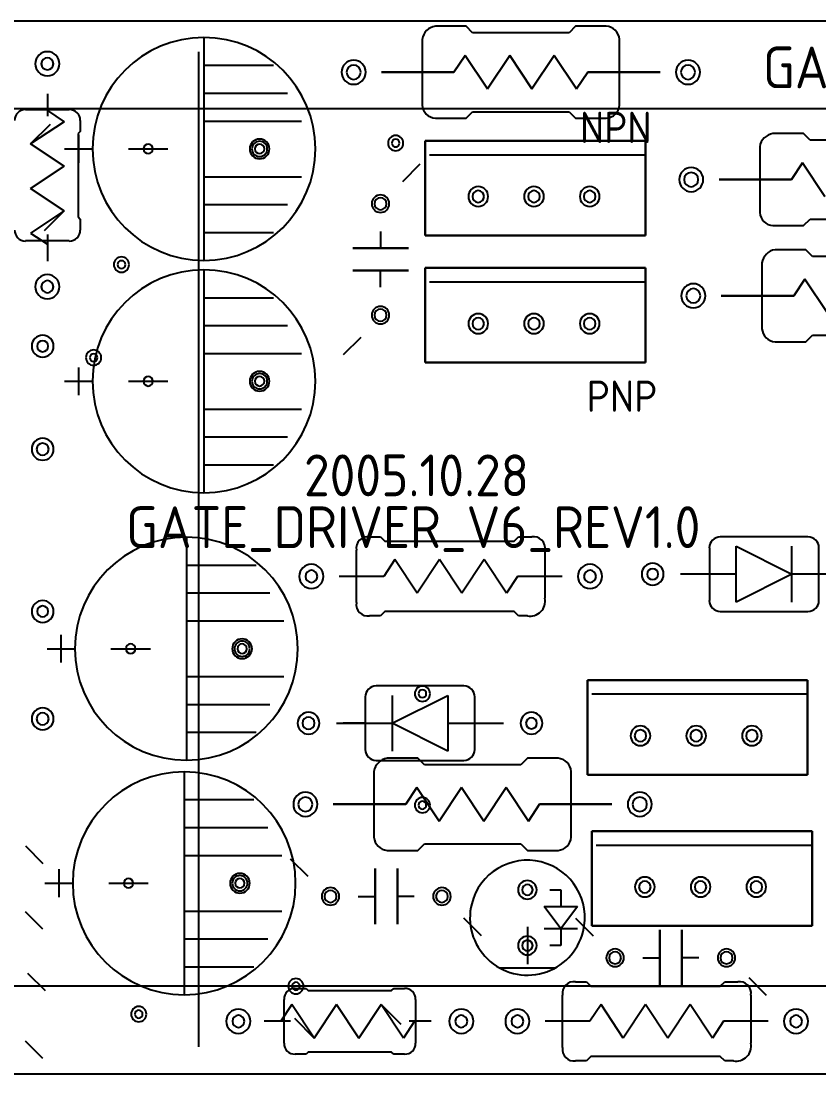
# Model space of a CAD drawing. Header units: millimetres. Extents: x 24815 to 37444, y -10619 to 6020.
# Drawn here: x 34925.17 to 34961.54, y 562.02 to 610.01 of the extents above; entities that cross this region are included whole.
import ezdxf

# ---------------------------------------------------------------- set-up
doc = ezdxf.new("R2010")
doc.units = ezdxf.units.MM
doc.linetypes.add('CENTER', pattern=[50.8, 31.75, -6.35, 6.35, -6.35])
doc.layers.add('CENTER', color=1, linetype='CENTER')
doc.styles.get("Standard").update_dxf_attribs({"font": 'ISOCP.SHX', "bigfont": 'WHGTXT.SHX'})

# ---------------------------------------------------------------- blocks, each defined once
blk = doc.blocks.new('GATE BOARD(S)')
for p, q in [((-11601.051, -15889.348), (-11719.838, -15889.348)), ((-11646.307, -15889.582), (-11647.706, -15889.582)), ((-11646.007, -15889.881), (-11646.307, -15889.582)), ((-11641.312, -15889.582), (-11641.611, -15889.881)), ((-11639.913, -15889.582), (-11641.312, -15889.582)), ((-11658.254, -15890.096), (-11658.254, -15900.256)), ((-11658.254, -15890.096), (-11658.254, -15900.256)), ((-11641.611, -15889.881), (-11646.007, -15889.881)), ((-11648.305, -15890.181), (-11648.305, -15893.178)), ((-11639.314, -15893.178), (-11639.314, -15890.181)), ((-11658.504, -15890.747), (-11658.504, -15936.104)), ((-11646.349, -15890.918), (-11646.857, -15891.68)), ((-11646.857, -15891.68), (-11646.349, -15890.918)), ((-11645.333, -15892.442), (-11646.349, -15890.918)), ((-11646.349, -15890.918), (-11645.333, -15892.442)), ((-11644.317, -15890.918), (-11645.333, -15892.442)), ((-11645.333, -15892.442), (-11644.317, -15890.918)), ((-11643.301, -15892.442), (-11644.317, -15890.918)), ((-11644.317, -15890.918), (-11643.301, -15892.442)), ((-11642.285, -15890.918), (-11643.301, -15892.442)), ((-11643.301, -15892.442), (-11642.285, -15890.918)), ((-11641.269, -15892.442), (-11642.285, -15890.918)), ((-11642.285, -15890.918), (-11641.269, -15892.442)), ((-11658.254, -15891.366), (-11655.079, -15891.366)), ((-11658.254, -15891.366), (-11655.079, -15891.366)), ((-11646.857, -15891.68), (-11650.159, -15891.68)), ((-11650.159, -15891.68), (-11646.857, -15891.68)), ((-11649.604, -15891.68), (-11649.304, -15891.68)), ((-11640.761, -15891.68), (-11641.269, -15892.442)), ((-11641.269, -15892.442), (-11640.761, -15891.68)), ((-11637.459, -15891.68), (-11640.761, -15891.68)), ((-11640.761, -15891.68), (-11637.459, -15891.68)), ((-11638.315, -15891.68), (-11638.015, -15891.68)), ((-11665.389, -15892.665), (-11665.389, -15893.427)), ((-11665.389, -15892.878), (-11665.389, -15893.678)), ((-11658.254, -15892.636), (-11654.444, -15892.636)), ((-11658.254, -15892.636), (-11654.444, -15892.636)), ((-11666.388, -15893.378), (-11664.39, -15893.378)), ((-11665.389, -15893.427), (-11664.627, -15893.935)), ((-11646.307, -15893.778), (-11646.007, -15893.478)), ((-11646.007, -15893.478), (-11641.611, -15893.478)), ((-11641.611, -15893.478), (-11641.312, -15893.778)), ((-11664.627, -15893.935), (-11666.151, -15894.951)), ((-11663.891, -15893.878), (-11663.891, -15894.377)), ((-11658.254, -15893.906), (-11653.809, -15893.906)), ((-11658.254, -15893.906), (-11653.809, -15893.906)), ((-11647.706, -15893.778), (-11646.307, -15893.778)), ((-11641.312, -15893.778), (-11639.913, -15893.778)), ((-11666.151, -15894.951), (-11665.252, -15894.052)), ((-11663.891, -15894.377), (-11663.991, -15894.477)), ((-11663.991, -15894.477), (-11663.991, -15898.273)), ((-11663.969, -15894.541), (-11663.969, -15895.811)), ((-11663.969, -15894.541), (-11663.969, -15895.811)), ((-11648.163, -15899.123), (-11648.163, -15894.805)), ((-11648.163, -15894.805), (-11638.13, -15894.805)), ((-11638.13, -15894.805), (-11648.163, -15894.805)), ((-11648.163, -15894.805), (-11648.163, -15899.123)), ((-11638.13, -15894.805), (-11638.13, -15899.123)), ((-11638.13, -15899.123), (-11638.13, -15894.805)), ((-11630.921, -15894.477), (-11632.32, -15894.477)), ((-11630.622, -15894.777), (-11630.921, -15894.477)), ((-11626.226, -15894.777), (-11630.622, -15894.777)), ((-11666.151, -15894.951), (-11664.627, -15895.967)), ((-11664.627, -15895.967), (-11666.151, -15894.951)), ((-11664.604, -15895.176), (-11663.334, -15895.176)), ((-11664.604, -15895.176), (-11663.334, -15895.176)), ((-11661.695, -15895.176), (-11659.892, -15895.176)), ((-11661.695, -15895.176), (-11659.892, -15895.176)), ((-11632.92, -15895.076), (-11632.92, -15898.074)), ((-11648.405, -15895.876), (-11649.204, -15896.675)), ((-11647.972, -15895.44), (-11638.13, -15895.44)), ((-11647.972, -15895.44), (-11638.13, -15895.44)), ((-11630.964, -15895.813), (-11631.472, -15896.575)), ((-11631.472, -15896.575), (-11630.964, -15895.813)), ((-11629.948, -15897.337), (-11630.964, -15895.813)), ((-11630.964, -15895.813), (-11629.948, -15897.337)), ((-11664.627, -15895.967), (-11666.151, -15896.983)), ((-11666.151, -15896.983), (-11664.627, -15895.967)), ((-11658.254, -15896.446), (-11653.809, -15896.446)), ((-11658.254, -15896.446), (-11653.809, -15896.446)), ((-11631.472, -15896.575), (-11634.774, -15896.575)), ((-11634.774, -15896.575), (-11631.472, -15896.575)), ((-11634.218, -15896.575), (-11633.919, -15896.575)), ((-11666.151, -15896.983), (-11664.627, -15897.999)), ((-11664.627, -15897.999), (-11666.151, -15896.983)), ((-11658.254, -15897.716), (-11654.444, -15897.716)), ((-11658.254, -15897.716), (-11654.444, -15897.716)), ((-11664.627, -15897.999), (-11666.151, -15899.015)), ((-11665.526, -15898.898), (-11664.627, -15897.999)), ((-11663.991, -15898.273), (-11663.891, -15898.373)), ((-11663.891, -15898.373), (-11663.891, -15898.873)), ((-11632.32, -15898.673), (-11630.921, -15898.673)), ((-11630.921, -15898.673), (-11630.622, -15898.373)), ((-11630.622, -15898.373), (-11626.226, -15898.373)), ((-11666.151, -15899.015), (-11665.389, -15899.523)), ((-11665.389, -15899.073), (-11665.389, -15899.872)), ((-11658.254, -15898.986), (-11655.079, -15898.986)), ((-11658.254, -15898.986), (-11655.079, -15898.986)), ((-11650.203, -15898.944), (-11650.203, -15899.706)), ((-11650.203, -15898.944), (-11650.203, -15899.706)), ((-11638.13, -15899.123), (-11648.163, -15899.123)), ((-11648.163, -15899.123), (-11638.13, -15899.123)), ((-11664.39, -15899.372), (-11666.388, -15899.372)), ((-11665.389, -15899.523), (-11665.389, -15900.285)), ((-11651.473, -15899.706), (-11648.933, -15899.706)), ((-11648.933, -15899.706), (-11651.473, -15899.706)), ((-11630.822, -15899.772), (-11632.22, -15899.772)), ((-11630.522, -15900.072), (-11630.822, -15899.772)), ((-11626.126, -15900.072), (-11630.522, -15900.072)), ((-11658.254, -15900.686), (-11658.254, -15910.846)), ((-11658.254, -15900.686), (-11658.254, -15910.846)), ((-11648.163, -15904.918), (-11648.163, -15900.6)), ((-11648.163, -15900.6), (-11638.13, -15900.6)), ((-11638.13, -15900.6), (-11648.163, -15900.6)), ((-11648.163, -15900.6), (-11648.163, -15904.918)), ((-11638.13, -15900.6), (-11638.13, -15904.918)), ((-11638.13, -15904.918), (-11638.13, -15900.6)), ((-11632.82, -15900.371), (-11632.82, -15903.369)), ((-11648.933, -15900.722), (-11651.473, -15900.722)), ((-11651.473, -15900.722), (-11648.933, -15900.722)), ((-11650.203, -15901.484), (-11650.203, -15900.722)), ((-11650.203, -15901.484), (-11650.203, -15900.722)), ((-11630.864, -15901.108), (-11631.372, -15901.87)), ((-11631.372, -15901.87), (-11630.864, -15901.108)), ((-11629.848, -15902.632), (-11630.864, -15901.108)), ((-11630.864, -15901.108), (-11629.848, -15902.632)), ((-11647.972, -15901.235), (-11638.13, -15901.235)), ((-11647.972, -15901.235), (-11638.13, -15901.235)), ((-11658.254, -15901.956), (-11655.079, -15901.956)), ((-11658.254, -15901.956), (-11655.079, -15901.956)), ((-11631.372, -15901.87), (-11634.674, -15901.87)), ((-11634.674, -15901.87), (-11631.372, -15901.87)), ((-11634.118, -15901.87), (-11633.819, -15901.87)), ((-11658.254, -15903.226), (-11654.444, -15903.226)), ((-11658.254, -15903.226), (-11654.444, -15903.226)), ((-11651.103, -15903.768), (-11651.902, -15904.568)), ((-11632.22, -15903.968), (-11630.822, -15903.968)), ((-11630.822, -15903.968), (-11630.522, -15903.668)), ((-11630.522, -15903.668), (-11626.126, -15903.668)), ((-11658.254, -15904.496), (-11653.809, -15904.496)), ((-11658.254, -15904.496), (-11653.809, -15904.496)), ((-11638.13, -15904.918), (-11648.163, -15904.918)), ((-11648.163, -15904.918), (-11638.13, -15904.918)), ((-11663.969, -15905.131), (-11663.969, -15906.401)), ((-11663.969, -15905.131), (-11663.969, -15906.401)), ((-11664.604, -15905.766), (-11663.334, -15905.766)), ((-11664.604, -15905.766), (-11663.334, -15905.766)), ((-11661.695, -15905.766), (-11659.892, -15905.766)), ((-11661.695, -15905.766), (-11659.892, -15905.766)), ((-11658.254, -15907.036), (-11653.809, -15907.036)), ((-11658.254, -15907.036), (-11653.809, -15907.036)), ((-11658.254, -15908.306), (-11654.444, -15908.306)), ((-11658.254, -15908.306), (-11654.444, -15908.306)), ((-11658.254, -15909.576), (-11655.079, -15909.576)), ((-11658.254, -15909.576), (-11655.079, -15909.576)), ((-11659.053, -15912.875), (-11659.053, -15923.035)), ((-11659.053, -15912.875), (-11659.053, -15923.035)), ((-11650.703, -15912.86), (-11650.203, -15912.86)), ((-11650.203, -15912.86), (-11650.004, -15913.06)), ((-11650.004, -15913.06), (-11647.006, -15913.06)), ((-11647.006, -15913.06), (-11644.109, -15913.06)), ((-11644.109, -15913.06), (-11643.909, -15912.86)), ((-11643.909, -15912.86), (-11643.31, -15912.86)), ((-11630.722, -15912.86), (-11634.718, -15912.86)), ((-11651.302, -15915.857), (-11651.302, -15913.459)), ((-11642.71, -15913.459), (-11642.71, -15915.657)), ((-11635.217, -15913.359), (-11635.217, -15915.757)), ((-11633.99, -15915.828), (-11633.99, -15913.288)), ((-11633.99, -15913.288), (-11631.45, -15914.558)), ((-11633.99, -15915.828), (-11633.99, -15913.288)), ((-11633.99, -15913.288), (-11631.45, -15914.558)), ((-11631.45, -15915.828), (-11631.45, -15913.288)), ((-11631.45, -15915.828), (-11631.45, -15913.288)), ((-11630.222, -15915.757), (-11630.222, -15913.359)), ((-11649.546, -15913.896), (-11650.054, -15914.658)), ((-11649.546, -15913.896), (-11650.054, -15914.658)), ((-11648.53, -15915.42), (-11649.546, -15913.896)), ((-11648.53, -15915.42), (-11649.546, -15913.896)), ((-11647.514, -15913.896), (-11648.53, -15915.42)), ((-11647.514, -15913.896), (-11648.53, -15915.42)), ((-11646.498, -15915.42), (-11647.514, -15913.896)), ((-11646.498, -15915.42), (-11647.514, -15913.896)), ((-11645.482, -15913.896), (-11646.498, -15915.42)), ((-11645.482, -15913.896), (-11646.498, -15915.42)), ((-11644.466, -15915.42), (-11645.482, -15913.896)), ((-11644.466, -15915.42), (-11645.482, -15913.896)), ((-11659.053, -15914.145), (-11655.878, -15914.145)), ((-11659.053, -15914.145), (-11655.878, -15914.145)), ((-11633.99, -15914.558), (-11636.53, -15914.558)), ((-11635.22, -15914.558), (-11636.219, -15914.558)), ((-11631.45, -15914.558), (-11633.99, -15915.828)), ((-11631.45, -15914.558), (-11633.99, -15915.828)), ((-11628.91, -15914.558), (-11631.45, -15914.558)), ((-11650.054, -15914.658), (-11652.086, -15914.658)), ((-11650.054, -15914.658), (-11652.086, -15914.658)), ((-11643.958, -15914.658), (-11644.466, -15915.42)), ((-11643.958, -15914.658), (-11644.466, -15915.42)), ((-11641.926, -15914.658), (-11643.958, -15914.658)), ((-11641.926, -15914.658), (-11643.958, -15914.658)), ((-11659.053, -15915.415), (-11655.243, -15915.415)), ((-11659.053, -15915.415), (-11655.243, -15915.415)), ((-11650.203, -15916.456), (-11650.703, -15916.456)), ((-11650.004, -15916.257), (-11650.203, -15916.456)), ((-11644.109, -15916.257), (-11650.004, -15916.257)), ((-11643.909, -15916.456), (-11644.109, -15916.257)), ((-11643.51, -15916.456), (-11643.909, -15916.456)), ((-11634.718, -15916.257), (-11630.722, -15916.257)), ((-11659.053, -15916.685), (-11654.608, -15916.685)), ((-11659.053, -15916.685), (-11654.608, -15916.685)), ((-11664.768, -15917.32), (-11664.768, -15918.59)), ((-11664.768, -15917.32), (-11664.768, -15918.59)), ((-11665.403, -15917.955), (-11664.133, -15917.955)), ((-11665.403, -15917.955), (-11664.133, -15917.955)), ((-11662.495, -15917.955), (-11660.691, -15917.955)), ((-11662.495, -15917.955), (-11660.691, -15917.955)), ((-11659.053, -15919.225), (-11654.608, -15919.225)), ((-11659.053, -15919.225), (-11654.608, -15919.225)), ((-11640.77, -15923.701), (-11640.77, -15919.383)), ((-11640.77, -15919.383), (-11630.737, -15919.383)), ((-11630.737, -15919.383), (-11640.77, -15919.383)), ((-11640.77, -15919.383), (-11640.77, -15923.701)), ((-11630.737, -15919.383), (-11630.737, -15923.701)), ((-11630.737, -15923.701), (-11630.737, -15919.383)), ((-11646.407, -15919.653), (-11650.403, -15919.653)), ((-11650.903, -15920.153), (-11650.903, -15922.551)), ((-11649.675, -15920.082), (-11649.675, -15922.622)), ((-11649.675, -15921.352), (-11647.135, -15920.082)), ((-11649.675, -15920.082), (-11649.675, -15922.622)), ((-11649.675, -15921.352), (-11647.135, -15920.082)), ((-11647.135, -15920.082), (-11647.135, -15922.622)), ((-11647.135, -15920.082), (-11647.135, -15922.622)), ((-11645.907, -15922.551), (-11645.907, -15920.153)), ((-11640.579, -15920.018), (-11630.737, -15920.018)), ((-11640.579, -15920.018), (-11630.737, -15920.018)), ((-11659.053, -15920.495), (-11655.243, -15920.495)), ((-11659.053, -15920.495), (-11655.243, -15920.495)), ((-11659.053, -15921.765), (-11655.878, -15921.765)), ((-11659.053, -15921.765), (-11655.878, -15921.765)), ((-11652.215, -15921.352), (-11649.675, -15921.352)), ((-11650.905, -15921.352), (-11651.905, -15921.352)), ((-11647.135, -15922.622), (-11649.675, -15921.352)), ((-11647.135, -15922.622), (-11649.675, -15921.352)), ((-11647.135, -15921.352), (-11644.595, -15921.352)), ((-11645.905, -15921.352), (-11644.905, -15921.352)), ((-11650.403, -15923.05), (-11646.407, -15923.05)), ((-11648.505, -15922.95), (-11649.904, -15922.95)), ((-11648.205, -15923.25), (-11648.505, -15922.95)), ((-11643.809, -15923.25), (-11648.205, -15923.25)), ((-11643.51, -15922.95), (-11643.809, -15923.25)), ((-11642.111, -15922.95), (-11643.51, -15922.95)), ((-11659.153, -15923.565), (-11659.153, -15933.725)), ((-11659.153, -15923.565), (-11659.153, -15933.725)), ((-11650.503, -15923.55), (-11650.503, -15926.547)), ((-11641.512, -15926.547), (-11641.512, -15923.55)), ((-11630.737, -15923.701), (-11640.77, -15923.701)), ((-11640.77, -15923.701), (-11630.737, -15923.701)), ((-11648.547, -15924.286), (-11649.055, -15925.048)), ((-11649.055, -15925.048), (-11648.547, -15924.286)), ((-11647.531, -15925.81), (-11648.547, -15924.286)), ((-11648.547, -15924.286), (-11647.531, -15925.81)), ((-11646.515, -15924.286), (-11647.531, -15925.81)), ((-11647.531, -15925.81), (-11646.515, -15924.286)), ((-11645.499, -15925.81), (-11646.515, -15924.286)), ((-11646.515, -15924.286), (-11645.499, -15925.81)), ((-11644.483, -15924.286), (-11645.499, -15925.81)), ((-11645.499, -15925.81), (-11644.483, -15924.286)), ((-11643.467, -15925.81), (-11644.483, -15924.286)), ((-11644.483, -15924.286), (-11643.467, -15925.81)), ((-11659.153, -15924.835), (-11655.978, -15924.835)), ((-11659.153, -15924.835), (-11655.978, -15924.835)), ((-11649.055, -15925.048), (-11652.357, -15925.048)), ((-11652.357, -15925.048), (-11649.055, -15925.048)), ((-11651.802, -15925.048), (-11651.502, -15925.048)), ((-11642.959, -15925.048), (-11643.467, -15925.81)), ((-11643.467, -15925.81), (-11642.959, -15925.048)), ((-11639.657, -15925.048), (-11642.959, -15925.048)), ((-11642.959, -15925.048), (-11639.657, -15925.048)), ((-11640.512, -15925.048), (-11640.213, -15925.048)), ((-11659.153, -15926.105), (-11655.343, -15926.105)), ((-11659.153, -15926.105), (-11655.343, -15926.105)), ((-11640.57, -15930.594), (-11640.57, -15926.276)), ((-11640.57, -15926.276), (-11630.537, -15926.276)), ((-11630.537, -15926.276), (-11640.57, -15926.276)), ((-11640.57, -15926.276), (-11640.57, -15930.594)), ((-11630.537, -15926.276), (-11630.537, -15930.594)), ((-11630.537, -15930.594), (-11630.537, -15926.276)), ((-11666.388, -15926.947), (-11665.589, -15927.746)), ((-11648.505, -15927.146), (-11648.205, -15926.847)), ((-11648.205, -15926.847), (-11643.809, -15926.847)), ((-11643.809, -15926.847), (-11643.51, -15927.146)), ((-11640.38, -15926.911), (-11630.537, -15926.911)), ((-11640.38, -15926.911), (-11630.537, -15926.911)), ((-11659.153, -15927.375), (-11654.708, -15927.375)), ((-11659.153, -15927.375), (-11654.708, -15927.375)), ((-11653.5, -15928.345), (-11654.3, -15927.546)), ((-11649.904, -15927.146), (-11648.505, -15927.146)), ((-11643.51, -15927.146), (-11642.111, -15927.146)), ((-11664.868, -15928.01), (-11664.868, -15929.28)), ((-11664.868, -15928.01), (-11664.868, -15929.28)), ((-11650.454, -15930.515), (-11650.454, -15927.975)), ((-11650.454, -15927.975), (-11650.454, -15930.515)), ((-11649.438, -15927.975), (-11649.438, -15930.515)), ((-11649.438, -15930.515), (-11649.438, -15927.975)), ((-11665.503, -15928.645), (-11664.233, -15928.645)), ((-11665.503, -15928.645), (-11664.233, -15928.645)), ((-11662.594, -15928.645), (-11660.791, -15928.645)), ((-11662.594, -15928.645), (-11660.791, -15928.645)), ((-11642.494, -15928.945), (-11641.986, -15928.945)), ((-11642.494, -15928.945), (-11641.986, -15928.945)), ((-11641.986, -15928.945), (-11641.986, -15929.707)), ((-11641.986, -15928.945), (-11641.986, -15929.707)), ((-11651.216, -15929.245), (-11650.454, -15929.245)), ((-11651.216, -15929.245), (-11650.454, -15929.245)), ((-11648.676, -15929.245), (-11649.438, -15929.245)), ((-11648.676, -15929.245), (-11649.438, -15929.245)), ((-11665.589, -15930.743), (-11666.388, -15929.944)), ((-11659.153, -15929.915), (-11654.708, -15929.915)), ((-11659.153, -15929.915), (-11654.708, -15929.915)), ((-11641.986, -15930.723), (-11642.748, -15929.707)), ((-11642.748, -15929.707), (-11641.224, -15929.707)), ((-11641.986, -15930.723), (-11642.748, -15929.707)), ((-11642.748, -15929.707), (-11641.224, -15929.707)), ((-11641.224, -15929.707), (-11641.986, -15930.723)), ((-11641.224, -15929.707), (-11641.986, -15930.723)), ((-11645.608, -15931.043), (-11646.407, -15930.244)), ((-11641.312, -15930.244), (-11640.512, -15931.043)), ((-11643.51, -15930.634), (-11643.51, -15932.336)), ((-11641.224, -15930.723), (-11642.748, -15930.723)), ((-11641.224, -15930.723), (-11642.748, -15930.723)), ((-11641.986, -15930.723), (-11641.986, -15931.485)), ((-11641.986, -15930.723), (-11641.986, -15931.485)), ((-11630.537, -15930.594), (-11640.57, -15930.594)), ((-11640.57, -15930.594), (-11630.537, -15930.594)), ((-11637.481, -15933.312), (-11637.481, -15930.772)), ((-11637.481, -15930.772), (-11637.481, -15933.312)), ((-11636.465, -15930.772), (-11636.465, -15933.312)), ((-11636.465, -15933.312), (-11636.465, -15930.772)), ((-11659.153, -15931.185), (-11655.343, -15931.185)), ((-11659.153, -15931.185), (-11655.343, -15931.185)), ((-11641.986, -15931.485), (-11642.494, -15931.485)), ((-11641.986, -15931.485), (-11642.494, -15931.485)), ((-11638.243, -15932.042), (-11637.481, -15932.042)), ((-11638.243, -15932.042), (-11637.481, -15932.042)), ((-11635.703, -15932.042), (-11636.465, -15932.042)), ((-11635.703, -15932.042), (-11636.465, -15932.042)), ((-11666.288, -15932.741), (-11665.489, -15933.54)), ((-11659.153, -15932.455), (-11655.978, -15932.455)), ((-11659.153, -15932.455), (-11655.978, -15932.455)), ((-11644.78, -15932.501), (-11642.24, -15932.501)), ((-11644.78, -15932.501), (-11642.24, -15932.501)), ((-11641.312, -15933.141), (-11640.812, -15933.141)), ((-11640.812, -15933.141), (-11640.612, -15933.341)), ((-11634.718, -15933.341), (-11634.518, -15933.141)), ((-11634.518, -15933.141), (-11633.919, -15933.141)), ((-11633.419, -15932.941), (-11632.62, -15933.74)), ((-11654.1, -15933.441), (-11653.6, -15933.441)), ((-11653.6, -15933.441), (-11653.5, -15933.54)), ((-11653.5, -15933.54), (-11649.804, -15933.54)), ((-11649.804, -15933.54), (-11649.704, -15933.54)), ((-11649.704, -15933.54), (-11649.604, -15933.441)), ((-11649.604, -15933.441), (-11649.104, -15933.441)), ((-11641.911, -15936.138), (-11641.911, -15933.74)), ((-11640.612, -15933.341), (-11637.615, -15933.341)), ((-11637.615, -15933.341), (-11634.718, -15933.341)), ((-11633.319, -15933.74), (-11633.319, -15935.938)), ((-11654.242, -15934.177), (-11654.75, -15934.939)), ((-11654.599, -15935.938), (-11654.599, -15933.94)), ((-11653.226, -15935.701), (-11654.242, -15934.177)), ((-11652.21, -15934.177), (-11653.226, -15935.701)), ((-11653.226, -15935.701), (-11652.21, -15934.177)), ((-11651.194, -15935.701), (-11652.21, -15934.177)), ((-11652.21, -15934.177), (-11651.194, -15935.701)), ((-11650.178, -15934.177), (-11651.194, -15935.701)), ((-11651.194, -15935.701), (-11650.178, -15934.177)), ((-11649.162, -15935.701), (-11650.178, -15934.177)), ((-11650.178, -15934.177), (-11649.279, -15935.076)), ((-11648.605, -15933.94), (-11648.605, -15935.938)), ((-11640.155, -15934.177), (-11640.663, -15934.939)), ((-11640.155, -15934.177), (-11640.663, -15934.939)), ((-11639.139, -15935.701), (-11640.155, -15934.177)), ((-11639.139, -15935.701), (-11640.155, -15934.177)), ((-11638.123, -15934.177), (-11639.139, -15935.701)), ((-11638.123, -15934.177), (-11639.139, -15935.701)), ((-11637.107, -15935.701), (-11638.123, -15934.177)), ((-11637.107, -15935.701), (-11638.123, -15934.177)), ((-11636.091, -15934.177), (-11637.107, -15935.701)), ((-11636.091, -15934.177), (-11637.107, -15935.701)), ((-11635.075, -15935.701), (-11636.091, -15934.177)), ((-11635.075, -15935.701), (-11636.091, -15934.177)), ((-11654.75, -15934.939), (-11655.512, -15934.939)), ((-11654.3, -15934.939), (-11655.099, -15934.939)), ((-11654.125, -15934.802), (-11653.226, -15935.701)), ((-11648.654, -15934.939), (-11649.162, -15935.701)), ((-11648.105, -15934.939), (-11648.905, -15934.939)), ((-11647.892, -15934.939), (-11648.654, -15934.939)), ((-11640.663, -15934.939), (-11642.695, -15934.939)), ((-11640.663, -15934.939), (-11642.695, -15934.939)), ((-11634.567, -15934.939), (-11635.075, -15935.701)), ((-11634.567, -15934.939), (-11635.075, -15935.701)), ((-11632.535, -15934.939), (-11634.567, -15934.939)), ((-11632.535, -15934.939), (-11634.567, -15934.939)), ((-11665.589, -15936.638), (-11666.388, -15935.838)), ((-11653.6, -15936.438), (-11654.1, -15936.438)), ((-11653.5, -15936.338), (-11653.6, -15936.438)), ((-11649.704, -15936.338), (-11653.5, -15936.338)), ((-11649.604, -15936.438), (-11649.704, -15936.338)), ((-11649.104, -15936.438), (-11649.604, -15936.438)), ((-11640.612, -15936.538), (-11640.812, -15936.738)), ((-11634.718, -15936.538), (-11640.612, -15936.538)), ((-11634.518, -15936.738), (-11634.718, -15936.538)), ((-11640.812, -15936.738), (-11641.312, -15936.738)), ((-11634.118, -15936.738), (-11634.518, -15936.738)), ((-11719.838, -15937.337), (-11600.848, -15937.337))]:
    blk.add_line(p, q)
for centre, radius, start, end in [((-11647.606, -15890.281), 0.706, 98.1301, 171.8699), ((-11639.963, -15890.231), 0.651, 4.3987, 85.6013), ((-11658.254, -15895.176), 5.08, 90, 180), ((-11658.254, -15895.176), 5.08, 90, 180), ((-11658.254, -15895.176), 5.08, 0, 90), ((-11658.254, -15895.176), 5.08, 0, 90), ((-11665.389, -15891.295), 0.55, 90, 270), ((-11665.389, -15891.295), 0.55, 90, 270), ((-11665.389, -15891.295), 0.275, 90, 270), ((-11665.389, -15891.295), 0.55, 270, 90), ((-11665.389, -15891.295), 0.55, 270, 90), ((-11665.389, -15891.295), 0.275, 270, 90), ((-11651.429, -15891.68), 0.55, 0, 180), ((-11651.429, -15891.68), 0.55, 0, 180), ((-11651.429, -15891.68), 0.325, 0, 180), ((-11636.189, -15891.68), 0.55, 0, 180), ((-11636.189, -15891.68), 0.55, 0, 180), ((-11636.189, -15891.68), 0.325, 0, 180), ((-11651.429, -15891.68), 0.55, 180, 0), ((-11651.429, -15891.68), 0.55, 180, 0), ((-11651.429, -15891.68), 0.325, 180, 0), ((-11636.189, -15891.68), 0.55, 180, 0), ((-11636.189, -15891.68), 0.55, 180, 0), ((-11636.189, -15891.68), 0.325, 180, 0), ((-11666.388, -15893.878), 0.5, 90, 180), ((-11664.39, -15893.878), 0.5, 0, 90), ((-11647.656, -15893.128), 0.651, 184.3987, 265.6013), ((-11639.963, -15893.128), 0.651, 274.3987, 355.6013), ((-11655.714, -15895.176), 0.451, 0, 180), ((-11655.714, -15895.176), 0.349, 0, 180), ((-11649.514, -15894.91), 0.349, 0, 180), ((-11649.514, -15894.91), 0.349, 0, 180), ((-11649.514, -15894.91), 0.349, 180, 0), ((-11649.514, -15894.91), 0.349, 180, 0), ((-11649.514, -15894.91), 0.178, 0, 180), ((-11649.514, -15894.91), 0.178, 180, 0), ((-11632.22, -15895.176), 0.706, 98.1301, 171.8699), ((-11658.254, -15895.176), 5.08, 180, 270), ((-11658.254, -15895.176), 5.08, 180, 270), ((-11660.794, -15895.176), 0.216, 0, 180), ((-11660.794, -15895.176), 0.216, 180, 0), ((-11658.254, -15895.176), 5.08, 270, 0), ((-11658.254, -15895.176), 5.08, 270, 0), ((-11655.714, -15895.176), 0.451, 180, 0), ((-11655.714, -15895.176), 0.349, 180, 0), ((-11655.714, -15895.176), 0.216, 0, 180), ((-11655.714, -15895.176), 0.216, 180, 0), ((-11636.044, -15896.575), 0.55, 0, 180), ((-11636.044, -15896.575), 0.55, 0, 180), ((-11636.044, -15896.575), 0.325, 0, 180), ((-11636.044, -15896.575), 0.55, 180, 0), ((-11636.044, -15896.575), 0.55, 180, 0), ((-11636.044, -15896.575), 0.325, 180, 0), ((-11650.203, -15897.674), 0.4, 90, 270), ((-11650.203, -15897.674), 0.4, 90, 270), ((-11650.203, -15897.674), 0.4, 270, 90), ((-11650.203, -15897.674), 0.4, 270, 90), ((-11645.75, -15897.345), 0.451, 0, 180), ((-11645.75, -15897.345), 0.451, 0, 180), ((-11645.75, -15897.345), 0.267, 0, 180), ((-11643.21, -15897.345), 0.451, 0, 180), ((-11643.21, -15897.345), 0.451, 0, 180), ((-11643.21, -15897.345), 0.267, 0, 180), ((-11640.67, -15897.345), 0.451, 0, 180), ((-11640.67, -15897.345), 0.451, 0, 180), ((-11640.67, -15897.345), 0.267, 0, 180), ((-11650.203, -15897.674), 0.275, 90, 270), ((-11650.203, -15897.674), 0.275, 270, 90), ((-11645.75, -15897.345), 0.451, 180, 0), ((-11645.75, -15897.345), 0.451, 180, 0), ((-11645.75, -15897.345), 0.267, 180, 0), ((-11643.21, -15897.345), 0.451, 180, 0), ((-11643.21, -15897.345), 0.451, 180, 0), ((-11643.21, -15897.345), 0.267, 180, 0), ((-11640.67, -15897.345), 0.451, 180, 0), ((-11640.67, -15897.345), 0.451, 180, 0), ((-11640.67, -15897.345), 0.267, 180, 0), ((-11632.27, -15898.024), 0.651, 184.3987, 265.6013), ((-11666.388, -15898.873), 0.5, 180, 270), ((-11664.39, -15898.873), 0.5, 270, 0), ((-11662.011, -15900.448), 0.349, 0, 180), ((-11662.011, -15900.448), 0.349, 0, 180), ((-11632.12, -15900.471), 0.706, 98.1301, 171.8699), ((-11658.254, -15905.766), 5.08, 90, 180), ((-11658.254, -15905.766), 5.08, 90, 180), ((-11662.011, -15900.448), 0.349, 180, 0), ((-11662.011, -15900.448), 0.349, 180, 0), ((-11662.011, -15900.448), 0.178, 0, 180), ((-11662.011, -15900.448), 0.178, 180, 0), ((-11658.254, -15905.766), 5.08, 0, 90), ((-11658.254, -15905.766), 5.08, 0, 90), ((-11665.389, -15901.455), 0.55, 90, 270), ((-11665.389, -15901.455), 0.55, 90, 270), ((-11665.389, -15901.455), 0.55, 270, 90), ((-11665.389, -15901.455), 0.55, 270, 90), ((-11665.389, -15901.455), 0.275, 90, 270), ((-11665.389, -15901.455), 0.275, 270, 90), ((-11635.944, -15901.87), 0.55, 0, 180), ((-11635.944, -15901.87), 0.55, 0, 180), ((-11635.944, -15901.87), 0.325, 0, 180), ((-11635.944, -15901.87), 0.55, 180, 0), ((-11635.944, -15901.87), 0.55, 180, 0), ((-11635.944, -15901.87), 0.325, 180, 0), ((-11650.203, -15902.754), 0.4, 90, 270), ((-11650.203, -15902.754), 0.4, 90, 270), ((-11650.203, -15902.754), 0.275, 90, 270), ((-11650.203, -15902.754), 0.4, 270, 90), ((-11650.203, -15902.754), 0.4, 270, 90), ((-11650.203, -15902.754), 0.275, 270, 90), ((-11645.75, -15903.14), 0.451, 0, 180), ((-11645.75, -15903.14), 0.451, 0, 180), ((-11645.75, -15903.14), 0.267, 0, 180), ((-11643.21, -15903.14), 0.451, 0, 180), ((-11643.21, -15903.14), 0.451, 0, 180), ((-11643.21, -15903.14), 0.267, 0, 180), ((-11640.67, -15903.14), 0.451, 0, 180), ((-11640.67, -15903.14), 0.451, 0, 180), ((-11640.67, -15903.14), 0.267, 0, 180), ((-11645.75, -15903.14), 0.451, 180, 0), ((-11645.75, -15903.14), 0.451, 180, 0), ((-11645.75, -15903.14), 0.267, 180, 0), ((-11643.21, -15903.14), 0.451, 180, 0), ((-11643.21, -15903.14), 0.451, 180, 0), ((-11643.21, -15903.14), 0.267, 180, 0), ((-11640.67, -15903.14), 0.451, 180, 0), ((-11640.67, -15903.14), 0.451, 180, 0), ((-11640.67, -15903.14), 0.267, 180, 0), ((-11632.17, -15903.319), 0.651, 184.3987, 265.6013), ((-11665.604, -15904.168), 0.5, 0, 180), ((-11665.604, -15904.168), 0.5, 0, 180), ((-11665.604, -15904.168), 0.25, 0, 180), ((-11665.604, -15904.168), 0.5, 180, 0), ((-11665.604, -15904.168), 0.5, 180, 0), ((-11665.604, -15904.168), 0.25, 180, 0), ((-11663.281, -15904.689), 0.349, 0, 180), ((-11663.281, -15904.689), 0.349, 0, 180), ((-11663.281, -15904.689), 0.178, 0, 180), ((-11663.281, -15904.689), 0.349, 180, 0), ((-11663.281, -15904.689), 0.349, 180, 0), ((-11663.281, -15904.689), 0.178, 180, 0), ((-11655.714, -15905.766), 0.451, 0, 180), ((-11655.714, -15905.766), 0.349, 0, 180), ((-11658.254, -15905.766), 5.08, 180, 270), ((-11658.254, -15905.766), 5.08, 180, 270), ((-11660.794, -15905.766), 0.216, 0, 180), ((-11660.794, -15905.766), 0.216, 180, 0), ((-11658.254, -15905.766), 5.08, 270, 0), ((-11658.254, -15905.766), 5.08, 270, 0), ((-11655.714, -15905.766), 0.451, 180, 0), ((-11655.714, -15905.766), 0.349, 180, 0), ((-11655.714, -15905.766), 0.216, 0, 180), ((-11655.714, -15905.766), 0.216, 180, 0), ((-11665.604, -15908.864), 0.5, 0, 180), ((-11665.604, -15908.864), 0.5, 0, 180), ((-11665.604, -15908.864), 0.275, 0, 180), ((-11665.604, -15908.864), 0.5, 180, 0), ((-11665.604, -15908.864), 0.5, 180, 0), ((-11665.604, -15908.864), 0.275, 180, 0), ((-11659.053, -15917.955), 5.08, 90, 180), ((-11659.053, -15917.955), 5.08, 90, 180), ((-11659.053, -15917.955), 5.08, 0, 90), ((-11659.053, -15917.955), 5.08, 0, 90), ((-11650.786, -15913.376), 0.523, 80.8199, 189.1801), ((-11643.226, -15913.376), 0.523, 350.8199, 99.1801), ((-11634.718, -15913.359), 0.5, 90, 180), ((-11630.722, -15913.359), 0.5, 0, 90), ((-11653.356, -15914.658), 0.55, 0, 180), ((-11653.356, -15914.658), 0.55, 0, 180), ((-11640.656, -15914.658), 0.55, 0, 180), ((-11640.656, -15914.658), 0.55, 0, 180), ((-11637.8, -15914.558), 0.5, 0, 180), ((-11637.8, -15914.558), 0.5, 0, 180), ((-11653.356, -15914.658), 0.275, 0, 180), ((-11640.656, -15914.658), 0.275, 0, 180), ((-11637.8, -15914.558), 0.5, 180, 0), ((-11637.8, -15914.558), 0.5, 180, 0), ((-11637.8, -15914.558), 0.25, 0, 180), ((-11637.8, -15914.558), 0.25, 180, 0), ((-11653.356, -15914.658), 0.55, 180, 0), ((-11653.356, -15914.658), 0.55, 180, 0), ((-11653.356, -15914.658), 0.275, 180, 0), ((-11640.656, -15914.658), 0.55, 180, 0), ((-11640.656, -15914.658), 0.55, 180, 0), ((-11640.656, -15914.658), 0.275, 180, 0), ((-11665.604, -15916.257), 0.5, 0, 180), ((-11665.604, -15916.257), 0.5, 0, 180), ((-11665.604, -15916.257), 0.25, 0, 180), ((-11650.786, -15915.94), 0.523, 170.8199, 279.1801), ((-11643.385, -15915.782), 0.686, 259.5085, 10.4915), ((-11634.718, -15915.757), 0.5, 180, 270), ((-11630.722, -15915.757), 0.5, 270, 0), ((-11665.604, -15916.257), 0.5, 180, 0), ((-11665.604, -15916.257), 0.5, 180, 0), ((-11665.604, -15916.257), 0.25, 180, 0), ((-11659.053, -15917.955), 5.08, 180, 270), ((-11659.053, -15917.955), 5.08, 180, 270), ((-11661.593, -15917.955), 0.216, 0, 180), ((-11661.593, -15917.955), 0.216, 180, 0), ((-11659.053, -15917.955), 5.08, 270, 0), ((-11659.053, -15917.955), 5.08, 270, 0), ((-11656.513, -15917.955), 0.451, 0, 180), ((-11656.513, -15917.955), 0.451, 180, 0), ((-11656.513, -15917.955), 0.349, 0, 180), ((-11656.513, -15917.955), 0.349, 180, 0), ((-11656.513, -15917.955), 0.216, 0, 180), ((-11656.513, -15917.955), 0.216, 180, 0), ((-11650.403, -15920.153), 0.5, 90, 180), ((-11648.295, -15920.006), 0.349, 0, 180), ((-11648.295, -15920.006), 0.349, 0, 180), ((-11648.295, -15920.006), 0.178, 0, 180), ((-11646.407, -15920.153), 0.5, 0, 90), ((-11648.295, -15920.006), 0.349, 180, 0), ((-11648.295, -15920.006), 0.349, 180, 0), ((-11648.295, -15920.006), 0.178, 180, 0), ((-11665.604, -15921.152), 0.5, 0, 180), ((-11665.604, -15921.152), 0.5, 0, 180), ((-11653.485, -15921.352), 0.5, 0, 180), ((-11653.485, -15921.352), 0.5, 0, 180), ((-11643.325, -15921.352), 0.5, 0, 180), ((-11643.325, -15921.352), 0.5, 0, 180), ((-11665.604, -15921.152), 0.5, 180, 0), ((-11665.604, -15921.152), 0.5, 180, 0), ((-11665.604, -15921.152), 0.275, 0, 180), ((-11665.604, -15921.152), 0.275, 180, 0), ((-11653.485, -15921.352), 0.275, 0, 180), ((-11643.325, -15921.352), 0.25, 0, 180), ((-11653.485, -15921.352), 0.5, 180, 0), ((-11653.485, -15921.352), 0.5, 180, 0), ((-11653.485, -15921.352), 0.275, 180, 0), ((-11643.325, -15921.352), 0.5, 180, 0), ((-11643.325, -15921.352), 0.5, 180, 0), ((-11643.325, -15921.352), 0.25, 180, 0), ((-11638.357, -15921.923), 0.451, 0, 180), ((-11638.357, -15921.923), 0.451, 0, 180), ((-11638.357, -15921.923), 0.267, 0, 180), ((-11635.817, -15921.923), 0.451, 0, 180), ((-11635.817, -15921.923), 0.451, 0, 180), ((-11635.817, -15921.923), 0.267, 0, 180), ((-11633.277, -15921.923), 0.451, 0, 180), ((-11633.277, -15921.923), 0.451, 0, 180), ((-11633.277, -15921.923), 0.267, 0, 180), ((-11638.357, -15921.923), 0.451, 180, 0), ((-11638.357, -15921.923), 0.451, 180, 0), ((-11638.357, -15921.923), 0.267, 180, 0), ((-11635.817, -15921.923), 0.451, 180, 0), ((-11635.817, -15921.923), 0.451, 180, 0), ((-11635.817, -15921.923), 0.267, 180, 0), ((-11633.277, -15921.923), 0.451, 180, 0), ((-11633.277, -15921.923), 0.451, 180, 0), ((-11633.277, -15921.923), 0.267, 180, 0), ((-11650.403, -15922.551), 0.5, 180, 270), ((-11646.407, -15922.551), 0.5, 270, 0), ((-11649.804, -15923.65), 0.706, 98.1301, 171.8699), ((-11642.161, -15923.6), 0.651, 4.3987, 85.6013), ((-11659.153, -15928.645), 5.08, 90, 180), ((-11659.153, -15928.645), 5.08, 90, 180), ((-11659.153, -15928.645), 5.08, 0, 90), ((-11659.153, -15928.645), 5.08, 0, 90), ((-11653.627, -15925.048), 0.55, 0, 180), ((-11653.627, -15925.048), 0.55, 0, 180), ((-11638.387, -15925.048), 0.55, 0, 180), ((-11638.387, -15925.048), 0.55, 0, 180), ((-11653.627, -15925.048), 0.55, 180, 0), ((-11653.627, -15925.048), 0.55, 180, 0), ((-11653.627, -15925.048), 0.325, 0, 180), ((-11653.627, -15925.048), 0.325, 180, 0), ((-11648.295, -15925.086), 0.349, 0, 180), ((-11648.295, -15925.086), 0.349, 0, 180), ((-11648.295, -15925.086), 0.349, 180, 0), ((-11648.295, -15925.086), 0.349, 180, 0), ((-11648.295, -15925.086), 0.178, 0, 180), ((-11648.295, -15925.086), 0.178, 180, 0), ((-11638.387, -15925.048), 0.55, 180, 0), ((-11638.387, -15925.048), 0.55, 180, 0), ((-11638.387, -15925.048), 0.325, 0, 180), ((-11638.387, -15925.048), 0.325, 180, 0), ((-11649.854, -15926.497), 0.651, 184.3987, 265.6013), ((-11642.161, -15926.497), 0.651, 274.3987, 355.6013), ((-11643.51, -15930.215), 2.618, 345.9638, 165.9638), ((-11643.51, -15930.215), 2.618, 345.9638, 165.9638), ((-11643.51, -15930.215), 2.618, 345.9638, 165.9638), ((-11661.693, -15928.645), 0.216, 0, 180), ((-11656.613, -15928.645), 0.451, 0, 180), ((-11656.613, -15928.645), 0.349, 0, 180), ((-11656.613, -15928.645), 0.216, 0, 180), ((-11643.51, -15928.945), 0.425, 90, 270), ((-11643.51, -15928.945), 0.425, 90, 270), ((-11643.51, -15928.945), 0.425, 270, 90), ((-11643.51, -15928.945), 0.425, 270, 90), ((-11638.157, -15928.816), 0.451, 0, 180), ((-11638.157, -15928.816), 0.451, 0, 180), ((-11635.617, -15928.816), 0.451, 0, 180), ((-11635.617, -15928.816), 0.451, 0, 180), ((-11633.077, -15928.816), 0.451, 0, 180), ((-11633.077, -15928.816), 0.451, 0, 180), ((-11659.153, -15928.645), 5.08, 180, 270), ((-11659.153, -15928.645), 5.08, 180, 270), ((-11661.693, -15928.645), 0.216, 180, 0), ((-11659.153, -15928.645), 5.08, 270, 0), ((-11659.153, -15928.645), 5.08, 270, 0), ((-11656.613, -15928.645), 0.451, 180, 0), ((-11656.613, -15928.645), 0.349, 180, 0), ((-11656.613, -15928.645), 0.216, 180, 0), ((-11652.486, -15929.245), 0.4, 0, 180), ((-11652.486, -15929.245), 0.4, 0, 180), ((-11652.486, -15929.245), 0.275, 0, 180), ((-11647.406, -15929.245), 0.4, 0, 180), ((-11647.406, -15929.245), 0.4, 0, 180), ((-11647.406, -15929.245), 0.275, 0, 180), ((-11643.51, -15928.945), 0.241, 90, 270), ((-11643.51, -15928.945), 0.241, 270, 90), ((-11638.157, -15928.816), 0.451, 180, 0), ((-11638.157, -15928.816), 0.451, 180, 0), ((-11638.157, -15928.816), 0.267, 0, 180), ((-11638.157, -15928.816), 0.267, 180, 0), ((-11635.617, -15928.816), 0.451, 180, 0), ((-11635.617, -15928.816), 0.451, 180, 0), ((-11635.617, -15928.816), 0.267, 0, 180), ((-11635.617, -15928.816), 0.267, 180, 0), ((-11633.077, -15928.816), 0.451, 180, 0), ((-11633.077, -15928.816), 0.451, 180, 0), ((-11633.077, -15928.816), 0.267, 0, 180), ((-11633.077, -15928.816), 0.267, 180, 0), ((-11652.486, -15929.245), 0.4, 180, 0), ((-11652.486, -15929.245), 0.4, 180, 0), ((-11652.486, -15929.245), 0.275, 180, 0), ((-11647.406, -15929.245), 0.4, 180, 0), ((-11647.406, -15929.245), 0.4, 180, 0), ((-11647.406, -15929.245), 0.275, 180, 0), ((-11643.51, -15930.215), 2.618, 165.9638, 345.9638), ((-11643.51, -15930.215), 2.618, 165.9638, 345.9638), ((-11643.51, -15930.215), 2.618, 165.9638, 345.9638), ((-11643.51, -15931.485), 0.425, 90, 270), ((-11643.51, -15931.485), 0.241, 90, 270), ((-11643.51, -15931.485), 0.425, 270, 90), ((-11643.51, -15931.485), 0.241, 270, 90), ((-11639.513, -15932.042), 0.4, 0, 180), ((-11639.513, -15932.042), 0.4, 0, 180), ((-11639.513, -15932.042), 0.275, 0, 180), ((-11634.433, -15932.042), 0.4, 0, 180), ((-11634.433, -15932.042), 0.4, 0, 180), ((-11634.433, -15932.042), 0.275, 0, 180), ((-11639.513, -15932.042), 0.4, 180, 0), ((-11639.513, -15932.042), 0.4, 180, 0), ((-11639.513, -15932.042), 0.275, 180, 0), ((-11634.433, -15932.042), 0.4, 180, 0), ((-11634.433, -15932.042), 0.4, 180, 0), ((-11634.433, -15932.042), 0.275, 180, 0), ((-11654.061, -15933.337), 0.349, 0, 180), ((-11654.061, -15933.337), 0.349, 0, 180), ((-11654.061, -15933.337), 0.178, 0, 180), ((-11641.395, -15933.657), 0.523, 80.8199, 189.1801), ((-11633.835, -15933.657), 0.523, 350.8199, 99.1801), ((-11654.1, -15933.94), 0.5, 90, 180), ((-11654.061, -15933.337), 0.349, 180, 0), ((-11654.061, -15933.337), 0.349, 180, 0), ((-11654.061, -15933.337), 0.178, 180, 0), ((-11649.104, -15933.94), 0.5, 0, 90), ((-11661.224, -15934.611), 0.349, 0, 180), ((-11661.224, -15934.611), 0.349, 0, 180), ((-11661.224, -15934.611), 0.349, 180, 0), ((-11661.224, -15934.611), 0.349, 180, 0), ((-11661.224, -15934.611), 0.178, 0, 180), ((-11661.224, -15934.611), 0.178, 180, 0), ((-11656.682, -15934.939), 0.55, 0, 180), ((-11656.682, -15934.939), 0.55, 0, 180), ((-11656.682, -15934.939), 0.275, 0, 180), ((-11646.522, -15934.939), 0.55, 0, 180), ((-11646.522, -15934.939), 0.55, 0, 180), ((-11646.522, -15934.939), 0.275, 0, 180), ((-11643.965, -15934.939), 0.55, 0, 180), ((-11643.965, -15934.939), 0.55, 0, 180), ((-11643.965, -15934.939), 0.275, 0, 180), ((-11631.265, -15934.939), 0.55, 0, 180), ((-11631.265, -15934.939), 0.55, 0, 180), ((-11631.265, -15934.939), 0.275, 0, 180), ((-11656.682, -15934.939), 0.55, 180, 0), ((-11656.682, -15934.939), 0.55, 180, 0), ((-11656.682, -15934.939), 0.275, 180, 0), ((-11646.522, -15934.939), 0.55, 180, 0), ((-11646.522, -15934.939), 0.55, 180, 0), ((-11646.522, -15934.939), 0.275, 180, 0), ((-11643.965, -15934.939), 0.55, 180, 0), ((-11643.965, -15934.939), 0.55, 180, 0), ((-11643.965, -15934.939), 0.275, 180, 0), ((-11631.265, -15934.939), 0.55, 180, 0), ((-11631.265, -15934.939), 0.55, 180, 0), ((-11631.265, -15934.939), 0.275, 180, 0), ((-11654.1, -15935.938), 0.5, 180, 270), ((-11649.104, -15935.938), 0.5, 270, 0), ((-11641.395, -15936.221), 0.523, 170.8199, 279.1801), ((-11633.994, -15936.063), 0.686, 259.5085, 10.4915)]:
    blk.add_arc(centre, radius, start, end)
for s, height, p in [('GATE A', 1.905, (-11632.774, -15892.413)), ('NPN', 1.4287, (-11641.114, -15894.912)), ('PNP', 1.4287, (-11640.804, -15907.163)), ('2005.10.28', 1.905, (-11653.692, -15911.007)), ('GATE_DRIVER_V6_REV1.0', 1.905, (-11661.804, -15913.368))]:
    blk.add_text(s, height=height).set_placement(p)
blk = doc.blocks.new('A$C4C521A20')
at = {"layer": 'CENTER', "ltscale": 10}
blk.add_lwpolyline([(-173, 279), (-63, 279), (-63, 239), (-173, 239)], close=True, dxfattribs=at)
blk = doc.blocks.new('A$C5DC13BC3')
at = {"layer": 'CENTER', "ltscale": 10}
blk.add_lwpolyline([(-298, -241), (-188, -241), (-188, -281), (-298, -281)], close=True, dxfattribs=at)
for name, p in [('A$C4C521A20', (-125, -520)), ('GATE BOARD(S)', (11416.843, 15652.341))]:
    blk.add_blockref(name, p)

msp = doc.modelspace()

# ---------------------------------------------------------------- block references
msp.add_blockref('A$C5DC13BC3', (35174.91675, 847.01411))

doc.saveas('drawing.dxf')
